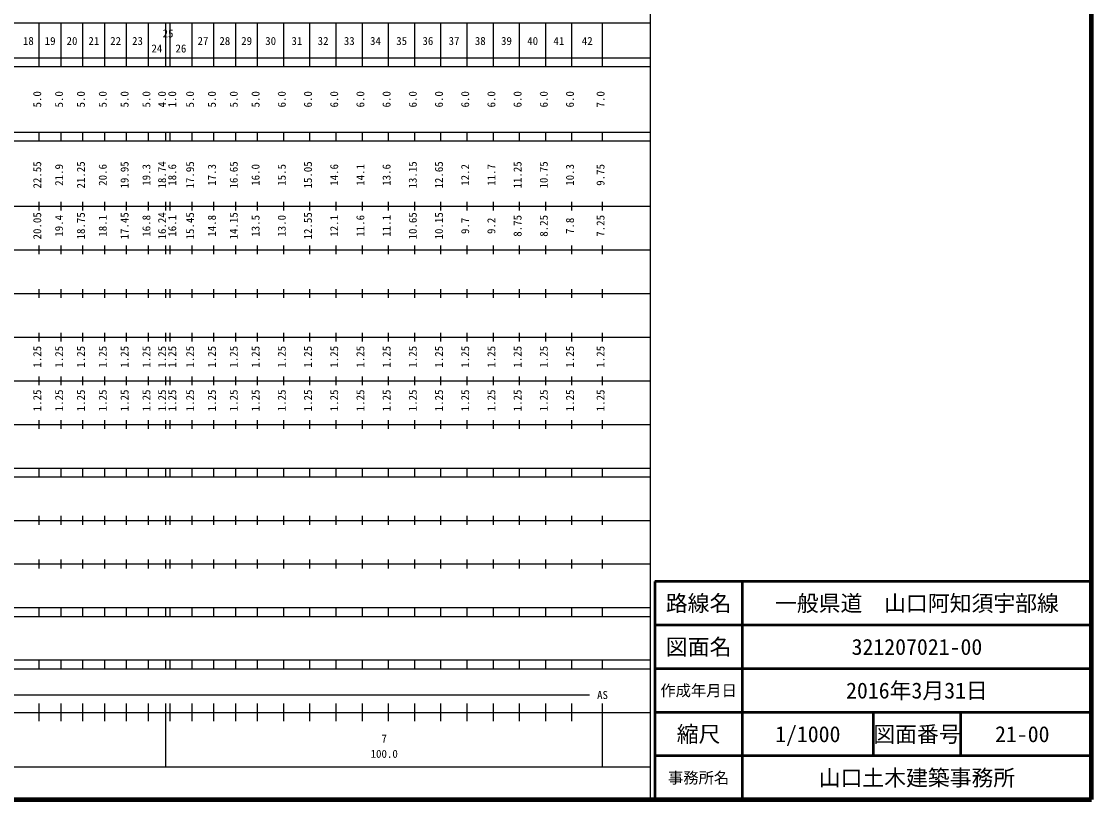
# Model space of a CAD drawing. Units: millimetres on the paper, enlarged 1000 times. Extents: x 40000 to 680000, y 20000 to 380000.
# Drawn here: x 434918 to 680000, y 20000 to 198357 of the extents above; entities that cross this region are included whole.
import ezdxf
from ezdxf.enums import TextEntityAlignment as Align

# ---------------------------------------------------------------- set-up
doc = ezdxf.new("R2010")
doc.units = ezdxf.units.MM
doc.header["$LTSCALE"] = 1000
for name, color, linetype, lineweight in [('M-TTL', 2, 'Continuous', 140), ('M-TTL-BAND', 7, 'Continuous', 25), ('M-TTL-FRAM', 2, 'Continuous', 50), ('M-TTL-LINE', 7, 'Continuous', 50)]:
    doc.layers.add(name, color=color, linetype=linetype, lineweight=lineweight)
doc.layers.add('M-TTL-TXT', color=7, linetype='Continuous')
doc.styles.add('ＭＳ ゴシック', font='')
doc.styles.get('ＭＳ ゴシック').set_extended_font_data('MS Gothic')

msp = doc.modelspace()

# ---------------------------------------------------------------- linework, layer by layer
at = {"layer": 'M-TTL'}
for p, q in [((680000, 20000), (680000, 380000)), ((40000, 20000), (680000, 20000))]:
    msp.add_line(p, q, dxfattribs=at)
at = {"layer": 'M-TTL-BAND'}
for p, q in [((579000, 20000), (579000, 370000)), ((68000, 198000), (579000, 198000)), ((439000, 188000), (439000, 198000)), ((444000, 188000), (444000, 198000)), ((449000, 188000), (449000, 198000)), ((454000, 188000), (454000, 198000)), ((459000, 188000), (459000, 198000)), ((464000, 188000), (464000, 198000)), ((468000, 188000), (468000, 198000)), ((469000, 188000), (469000, 198000)), ((474000, 188000), (474000, 198000)), ((479000, 188000), (479000, 198000)), ((484000, 188000), (484000, 198000)), ((489000, 188000), (489000, 198000)), ((495000, 188000), (495000, 198000)), ((501000, 188000), (501000, 198000)), ((507000, 188000), (507000, 198000)), ((513000, 188000), (513000, 198000)), ((519000, 188000), (519000, 198000)), ((525000, 188000), (525000, 198000)), ((531000, 188000), (531000, 198000)), ((537000, 188000), (537000, 198000)), ((543000, 188000), (543000, 198000)), ((549000, 188000), (549000, 198000)), ((555000, 188000), (555000, 198000)), ((561000, 188000), (561000, 198000)), ((568000, 188000), (568000, 198000)), ((40000, 190000), (579000, 190000)), ((40000, 188000), (579000, 188000)), ((40000, 173000), (579000, 173000)), ((439000, 171000), (439000, 173000)), ((444000, 171000), (444000, 173000)), ((449000, 171000), (449000, 173000)), ((454000, 171000), (454000, 173000)), ((459000, 171000), (459000, 173000)), ((464000, 171000), (464000, 173000)), ((468000, 171000), (468000, 173000)), ((469000, 171000), (469000, 173000)), ((474000, 171000), (474000, 173000)), ((479000, 171000), (479000, 173000)), ((484000, 171000), (484000, 173000)), ((489000, 171000), (489000, 173000)), ((495000, 171000), (495000, 173000)), ((501000, 171000), (501000, 173000)), ((507000, 171000), (507000, 173000)), ((513000, 171000), (513000, 173000)), ((519000, 171000), (519000, 173000)), ((525000, 171000), (525000, 173000)), ((531000, 171000), (531000, 173000)), ((537000, 171000), (537000, 173000)), ((543000, 171000), (543000, 173000)), ((549000, 171000), (549000, 173000)), ((555000, 171000), (555000, 173000)), ((561000, 171000), (561000, 173000)), ((568000, 171000), (568000, 173000)), ((40000, 171000), (579000, 171000)), ((439000, 155000), (439000, 157000)), ((444000, 155000), (444000, 157000)), ((449000, 155000), (449000, 157000)), ((454000, 155000), (454000, 157000)), ((459000, 155000), (459000, 157000)), ((464000, 155000), (464000, 157000)), ((468000, 155000), (468000, 157000)), ((469000, 155000), (469000, 157000)), ((474000, 155000), (474000, 157000)), ((479000, 155000), (479000, 157000)), ((484000, 155000), (484000, 157000)), ((489000, 155000), (489000, 157000)), ((495000, 155000), (495000, 157000)), ((501000, 155000), (501000, 157000)), ((507000, 155000), (507000, 157000)), ((513000, 155000), (513000, 157000)), ((519000, 155000), (519000, 157000)), ((525000, 155000), (525000, 157000)), ((531000, 155000), (531000, 157000)), ((537000, 155000), (537000, 157000)), ((543000, 155000), (543000, 157000)), ((549000, 155000), (549000, 157000)), ((555000, 155000), (555000, 157000)), ((561000, 155000), (561000, 157000)), ((568000, 155000), (568000, 157000)), ((40000, 156000), (579000, 156000)), ((46000, 146000), (579000, 146000)), ((439000, 145000), (439000, 147000)), ((444000, 145000), (444000, 147000)), ((449000, 145000), (449000, 147000)), ((454000, 145000), (454000, 147000)), ((459000, 145000), (459000, 147000)), ((464000, 145000), (464000, 147000)), ((468000, 145000), (468000, 147000)), ((469000, 145000), (469000, 147000)), ((474000, 145000), (474000, 147000)), ((479000, 145000), (479000, 147000)), ((484000, 145000), (484000, 147000)), ((489000, 145000), (489000, 147000)), ((495000, 145000), (495000, 147000)), ((501000, 145000), (501000, 147000)), ((507000, 145000), (507000, 147000)), ((513000, 145000), (513000, 147000)), ((519000, 145000), (519000, 147000)), ((525000, 145000), (525000, 147000)), ((531000, 145000), (531000, 147000)), ((537000, 145000), (537000, 147000)), ((543000, 145000), (543000, 147000)), ((549000, 145000), (549000, 147000)), ((555000, 145000), (555000, 147000)), ((561000, 145000), (561000, 147000)), ((568000, 145000), (568000, 147000)), ((52000, 136000), (579000, 136000)), ((439000, 135000), (439000, 137000)), ((444000, 135000), (444000, 137000)), ((449000, 135000), (449000, 137000)), ((454000, 135000), (454000, 137000)), ((459000, 135000), (459000, 137000)), ((464000, 135000), (464000, 137000)), ((468000, 135000), (468000, 137000)), ((469000, 135000), (469000, 137000)), ((474000, 135000), (474000, 137000)), ((479000, 135000), (479000, 137000)), ((484000, 135000), (484000, 137000)), ((489000, 135000), (489000, 137000)), ((495000, 135000), (495000, 137000)), ((501000, 135000), (501000, 137000)), ((507000, 135000), (507000, 137000)), ((513000, 135000), (513000, 137000)), ((519000, 135000), (519000, 137000)), ((525000, 135000), (525000, 137000)), ((531000, 135000), (531000, 137000)), ((537000, 135000), (537000, 137000)), ((543000, 135000), (543000, 137000)), ((549000, 135000), (549000, 137000)), ((555000, 135000), (555000, 137000)), ((561000, 135000), (561000, 137000)), ((568000, 135000), (568000, 137000)), ((46000, 126000), (579000, 126000)), ((439000, 125000), (439000, 127000)), ((444000, 125000), (444000, 127000)), ((449000, 125000), (449000, 127000)), ((454000, 125000), (454000, 127000)), ((459000, 125000), (459000, 127000)), ((464000, 125000), (464000, 127000)), ((468000, 125000), (468000, 127000)), ((469000, 125000), (469000, 127000)), ((474000, 125000), (474000, 127000)), ((479000, 125000), (479000, 127000)), ((484000, 125000), (484000, 127000)), ((489000, 125000), (489000, 127000)), ((495000, 125000), (495000, 127000)), ((501000, 125000), (501000, 127000)), ((507000, 125000), (507000, 127000)), ((513000, 125000), (513000, 127000)), ((519000, 125000), (519000, 127000)), ((525000, 125000), (525000, 127000)), ((531000, 125000), (531000, 127000)), ((537000, 125000), (537000, 127000)), ((543000, 125000), (543000, 127000)), ((549000, 125000), (549000, 127000)), ((555000, 125000), (555000, 127000)), ((561000, 125000), (561000, 127000)), ((568000, 125000), (568000, 127000)), ((52000, 116000), (579000, 116000)), ((439000, 115000), (439000, 117000)), ((444000, 115000), (444000, 117000)), ((449000, 115000), (449000, 117000)), ((454000, 115000), (454000, 117000)), ((459000, 115000), (459000, 117000)), ((464000, 115000), (464000, 117000)), ((468000, 115000), (468000, 117000)), ((469000, 115000), (469000, 117000)), ((474000, 115000), (474000, 117000)), ((479000, 115000), (479000, 117000)), ((484000, 115000), (484000, 117000)), ((489000, 115000), (489000, 117000)), ((495000, 115000), (495000, 117000)), ((501000, 115000), (501000, 117000)), ((507000, 115000), (507000, 117000)), ((513000, 115000), (513000, 117000)), ((519000, 115000), (519000, 117000)), ((525000, 115000), (525000, 117000)), ((531000, 115000), (531000, 117000)), ((537000, 115000), (537000, 117000)), ((543000, 115000), (543000, 117000)), ((549000, 115000), (549000, 117000)), ((555000, 115000), (555000, 117000)), ((561000, 115000), (561000, 117000)), ((568000, 115000), (568000, 117000)), ((46000, 106000), (579000, 106000)), ((439000, 105000), (439000, 107000)), ((444000, 105000), (444000, 107000)), ((449000, 105000), (449000, 107000)), ((454000, 105000), (454000, 107000)), ((459000, 105000), (459000, 107000)), ((464000, 105000), (464000, 107000)), ((468000, 105000), (468000, 107000)), ((469000, 105000), (469000, 107000)), ((474000, 105000), (474000, 107000)), ((479000, 105000), (479000, 107000)), ((484000, 105000), (484000, 107000)), ((489000, 105000), (489000, 107000)), ((495000, 105000), (495000, 107000)), ((501000, 105000), (501000, 107000)), ((507000, 105000), (507000, 107000)), ((513000, 105000), (513000, 107000)), ((519000, 105000), (519000, 107000)), ((525000, 105000), (525000, 107000)), ((531000, 105000), (531000, 107000)), ((537000, 105000), (537000, 107000)), ((543000, 105000), (543000, 107000)), ((549000, 105000), (549000, 107000)), ((555000, 105000), (555000, 107000)), ((561000, 105000), (561000, 107000)), ((568000, 105000), (568000, 107000)), ((40000, 96000), (579000, 96000)), ((439000, 94000), (439000, 96000)), ((444000, 94000), (444000, 96000)), ((449000, 94000), (449000, 96000)), ((454000, 94000), (454000, 96000)), ((459000, 94000), (459000, 96000)), ((464000, 94000), (464000, 96000)), ((468000, 94000), (468000, 96000)), ((469000, 94000), (469000, 96000)), ((474000, 94000), (474000, 96000)), ((479000, 94000), (479000, 96000)), ((484000, 94000), (484000, 96000)), ((489000, 94000), (489000, 96000)), ((495000, 94000), (495000, 96000)), ((501000, 94000), (501000, 96000)), ((507000, 94000), (507000, 96000)), ((513000, 94000), (513000, 96000)), ((519000, 94000), (519000, 96000)), ((525000, 94000), (525000, 96000)), ((531000, 94000), (531000, 96000)), ((537000, 94000), (537000, 96000)), ((543000, 94000), (543000, 96000)), ((549000, 94000), (549000, 96000)), ((555000, 94000), (555000, 96000)), ((561000, 94000), (561000, 96000)), ((568000, 94000), (568000, 96000)), ((40000, 94000), (579000, 94000)), ((49000, 84000), (579000, 84000)), ((439000, 83000), (439000, 85000)), ((444000, 83000), (444000, 85000)), ((449000, 83000), (449000, 85000)), ((454000, 83000), (454000, 85000)), ((459000, 83000), (459000, 85000)), ((464000, 83000), (464000, 85000)), ((468000, 83000), (468000, 85000)), ((469000, 83000), (469000, 85000)), ((474000, 83000), (474000, 85000)), ((479000, 83000), (479000, 85000)), ((484000, 83000), (484000, 85000)), ((489000, 83000), (489000, 85000)), ((495000, 83000), (495000, 85000)), ((501000, 83000), (501000, 85000)), ((507000, 83000), (507000, 85000)), ((513000, 83000), (513000, 85000)), ((519000, 83000), (519000, 85000)), ((525000, 83000), (525000, 85000)), ((531000, 83000), (531000, 85000)), ((537000, 83000), (537000, 85000)), ((543000, 83000), (543000, 85000)), ((549000, 83000), (549000, 85000)), ((555000, 83000), (555000, 85000)), ((561000, 83000), (561000, 85000)), ((568000, 83000), (568000, 85000)), ((40000, 74000), (579000, 74000)), ((439000, 73000), (439000, 75000)), ((444000, 73000), (444000, 75000)), ((449000, 73000), (449000, 75000)), ((454000, 73000), (454000, 75000)), ((459000, 73000), (459000, 75000)), ((464000, 73000), (464000, 75000)), ((468000, 73000), (468000, 75000)), ((469000, 73000), (469000, 75000)), ((474000, 73000), (474000, 75000)), ((479000, 73000), (479000, 75000)), ((484000, 73000), (484000, 75000)), ((489000, 73000), (489000, 75000)), ((495000, 73000), (495000, 75000)), ((501000, 73000), (501000, 75000)), ((507000, 73000), (507000, 75000)), ((513000, 73000), (513000, 75000)), ((519000, 73000), (519000, 75000)), ((525000, 73000), (525000, 75000)), ((531000, 73000), (531000, 75000)), ((537000, 73000), (537000, 75000)), ((543000, 73000), (543000, 75000)), ((549000, 73000), (549000, 75000)), ((555000, 73000), (555000, 75000)), ((561000, 73000), (561000, 75000)), ((568000, 73000), (568000, 75000)), ((40000, 64000), (579000, 64000)), ((439000, 62000), (439000, 64000)), ((444000, 62000), (444000, 64000)), ((449000, 62000), (449000, 64000)), ((454000, 62000), (454000, 64000)), ((459000, 62000), (459000, 64000)), ((464000, 62000), (464000, 64000)), ((468000, 62000), (468000, 64000)), ((469000, 62000), (469000, 64000)), ((474000, 62000), (474000, 64000)), ((479000, 62000), (479000, 64000)), ((484000, 62000), (484000, 64000)), ((489000, 62000), (489000, 64000)), ((495000, 62000), (495000, 64000)), ((501000, 62000), (501000, 64000)), ((507000, 62000), (507000, 64000)), ((513000, 62000), (513000, 64000)), ((519000, 62000), (519000, 64000)), ((525000, 62000), (525000, 64000)), ((531000, 62000), (531000, 64000)), ((537000, 62000), (537000, 64000)), ((543000, 62000), (543000, 64000)), ((549000, 62000), (549000, 64000)), ((555000, 62000), (555000, 64000)), ((561000, 62000), (561000, 64000)), ((568000, 62000), (568000, 64000)), ((40000, 62000), (579000, 62000)), ((40000, 52000), (579000, 52000)), ((439000, 50000), (439000, 52000)), ((444000, 50000), (444000, 52000)), ((449000, 50000), (449000, 52000)), ((454000, 50000), (454000, 52000)), ((459000, 50000), (459000, 52000)), ((464000, 50000), (464000, 52000)), ((468000, 50000), (468000, 52000)), ((469000, 50000), (469000, 52000)), ((474000, 50000), (474000, 52000)), ((479000, 50000), (479000, 52000)), ((484000, 50000), (484000, 52000)), ((489000, 50000), (489000, 52000)), ((495000, 50000), (495000, 52000)), ((501000, 50000), (501000, 52000)), ((507000, 50000), (507000, 52000)), ((513000, 50000), (513000, 52000)), ((519000, 50000), (519000, 52000)), ((525000, 50000), (525000, 52000)), ((531000, 50000), (531000, 52000)), ((537000, 50000), (537000, 52000)), ((543000, 50000), (543000, 52000)), ((549000, 50000), (549000, 52000)), ((555000, 50000), (555000, 52000)), ((561000, 50000), (561000, 52000)), ((568000, 50000), (568000, 52000)), ((40000, 50000), (579000, 50000)), ((71000, 44000), (565000, 44000)), ((439000, 38000), (439000, 42000)), ((444000, 38000), (444000, 42000)), ((449000, 38000), (449000, 42000)), ((454000, 38000), (454000, 42000)), ((459000, 38000), (459000, 42000)), ((464000, 38000), (464000, 42000)), ((468000, 27500), (468000, 42000)), ((469000, 38000), (469000, 42000)), ((474000, 38000), (474000, 42000)), ((479000, 38000), (479000, 42000)), ((484000, 38000), (484000, 42000)), ((489000, 38000), (489000, 42000)), ((495000, 38000), (495000, 42000)), ((501000, 38000), (501000, 42000)), ((507000, 38000), (507000, 42000)), ((513000, 38000), (513000, 42000)), ((519000, 38000), (519000, 42000)), ((525000, 38000), (525000, 42000)), ((531000, 38000), (531000, 42000)), ((537000, 38000), (537000, 42000)), ((543000, 38000), (543000, 42000)), ((549000, 38000), (549000, 42000)), ((555000, 38000), (555000, 42000)), ((561000, 38000), (561000, 42000)), ((568000, 27500), (568000, 42000)), ((40000, 40000), (579000, 40000)), ((68000, 27500), (579000, 27500))]:
    msp.add_line(p, q, dxfattribs=at)
at = {"layer": 'M-TTL-FRAM'}
for p, q in [((680000, 70000), (580000, 70000)), ((580000, 70000), (580000, 20000))]:
    msp.add_line(p, q, dxfattribs=at)
at = {"layer": 'M-TTL-LINE'}
for p, q in [((600000, 70000), (600000, 20000)), ((680000, 60000), (580000, 60000)), ((680000, 50000), (580000, 50000)), ((680000, 40000), (580000, 40000)), ((630000, 40000), (630000, 30000)), ((650000, 40000), (650000, 30000)), ((680000, 30000), (580000, 30000))]:
    msp.add_line(p, q, dxfattribs=at)

# ---------------------------------------------------------------- texts
at = {"layer": 'M-TTL-BAND', "style": 'ＭＳ ゴシック'}
for s, p in [('25', (468500, 194125)), ('18', (436500, 192405)), ('19', (441500, 192405)), ('20', (446500, 192405)), ('21', (451500, 192405)), ('22', (456500, 192405)), ('23', (461500, 192405)), ('27', (476500, 192405)), ('28', (481500, 192405)), ('29', (486500, 192405)), ('30', (492000, 192405)), ('31', (498000, 192405)), ('32', (504000, 192405)), ('33', (510000, 192405)), ('34', (516000, 192405)), ('35', (522000, 192405)), ('36', (528000, 192405)), ('37', (534000, 192405)), ('38', (540000, 192405)), ('39', (546000, 192405)), ('40', (552000, 192405)), ('41', (558000, 192405)), ('42', (564500, 192405)), ('24', (465946, 190688)), ('26', (471446, 190688)), ('AS', (568000, 42500)), ('7', (518000, 32523)), ('100.0', (518000, 29033))]:
    msp.add_text(s, height=1833, dxfattribs=at).set_placement(p, align=Align.BOTTOM_CENTER)
for s, p in [('5.0', (440000, 180500)), ('5.0', (445000, 180500)), ('5.0', (450000, 180500)), ('5.0', (455000, 180500)), ('5.0', (460000, 180500)), ('5.0', (465000, 180500)), ('4.0', (468587, 180500)), ('1.0', (470913, 180500)), ('5.0', (475000, 180500)), ('5.0', (480000, 180500)), ('5.0', (485000, 180500)), ('5.0', (490000, 180500)), ('6.0', (496000, 180500)), ('6.0', (502000, 180500)), ('6.0', (508000, 180500)), ('6.0', (514000, 180500)), ('6.0', (520000, 180500)), ('6.0', (526000, 180500)), ('6.0', (532000, 180500)), ('6.0', (538000, 180500)), ('6.0', (544000, 180500)), ('6.0', (550000, 180500)), ('6.0', (556000, 180500)), ('6.0', (562000, 180500)), ('7.0', (569000, 180500)), ('22.55', (440000, 163174)), ('21.9', (445000, 163174)), ('21.25', (450000, 163174)), ('20.6', (455000, 163174)), ('19.95', (460000, 163174)), ('19.3', (465000, 163174)), ('18.74', (468587, 163174)), ('18.6', (470913, 163174)), ('17.95', (475000, 163174)), ('17.3', (480000, 163174)), ('16.65', (485000, 163174)), ('16.0', (490000, 163174)), ('15.5', (496000, 163174)), ('15.05', (502000, 163174)), ('14.6', (508000, 163174)), ('14.1', (514000, 163174)), ('13.6', (520000, 163174)), ('13.15', (526000, 163174)), ('12.65', (532000, 163174)), ('12.2', (538000, 163174)), ('11.7', (544000, 163174)), ('11.25', (550000, 163174)), ('10.75', (556000, 163174)), ('10.3', (562000, 163174)), ('9.75', (569000, 163174)), ('20.05', (440000, 151500)), ('18.75', (450000, 151500)), ('17.45', (460000, 151500)), ('16.24', (468587, 151500)), ('15.45', (475000, 151500)), ('14.15', (485000, 151500)), ('12.55', (502000, 151500)), ('10.65', (526000, 151500)), ('10.15', (532000, 151500)), ('19.4', (445000, 151500)), ('18.1', (455000, 151500)), ('16.8', (465000, 151500)), ('16.1', (470913, 151500)), ('14.8', (480000, 151500)), ('13.5', (490000, 151500)), ('13.0', (496000, 151500)), ('12.1', (508000, 151500)), ('11.6', (514000, 151500)), ('11.1', (520000, 151500)), ('9.7', (538000, 151500)), ('9.2', (544000, 151500)), ('8.75', (550000, 151500)), ('8.25', (556000, 151500)), ('7.8', (562000, 151500)), ('7.25', (569000, 151500)), ('1.25', (440000, 121500)), ('1.25', (445000, 121500)), ('1.25', (450000, 121500)), ('1.25', (455000, 121500)), ('1.25', (460000, 121500)), ('1.25', (465000, 121500)), ('1.25', (468587, 121500)), ('1.25', (470913, 121500)), ('1.25', (475000, 121500)), ('1.25', (480000, 121500)), ('1.25', (485000, 121500)), ('1.25', (490000, 121500)), ('1.25', (496000, 121500)), ('1.25', (502000, 121500)), ('1.25', (508000, 121500)), ('1.25', (514000, 121500)), ('1.25', (520000, 121500)), ('1.25', (526000, 121500)), ('1.25', (532000, 121500)), ('1.25', (538000, 121500)), ('1.25', (544000, 121500)), ('1.25', (550000, 121500)), ('1.25', (556000, 121500)), ('1.25', (562000, 121500)), ('1.25', (569000, 121500)), ('1.25', (440000, 111500)), ('1.25', (445000, 111500)), ('1.25', (450000, 111500)), ('1.25', (455000, 111500)), ('1.25', (460000, 111500)), ('1.25', (465000, 111500)), ('1.25', (468587, 111500)), ('1.25', (470913, 111500)), ('1.25', (475000, 111500)), ('1.25', (480000, 111500)), ('1.25', (485000, 111500)), ('1.25', (490000, 111500)), ('1.25', (496000, 111500)), ('1.25', (502000, 111500)), ('1.25', (508000, 111500)), ('1.25', (514000, 111500)), ('1.25', (520000, 111500)), ('1.25', (526000, 111500)), ('1.25', (532000, 111500)), ('1.25', (538000, 111500)), ('1.25', (544000, 111500)), ('1.25', (550000, 111500)), ('1.25', (556000, 111500)), ('1.25', (562000, 111500)), ('1.25', (569000, 111500))]:
    msp.add_text(s, height=1833, rotation=90, dxfattribs=at).set_placement(p, align=Align.BOTTOM_CENTER)
at = {"layer": 'M-TTL-TXT', "style": 'ＭＳ ゴシック'}
for s, height, p in [('路線名', 3666, (590000, 65000)), ('路線名', 3666, (590000, 65000)), ('一般県道\u3000山口阿知須宇部線', 3666, (640000, 65000)), ('図面名', 3666, (590000, 55000)), ('図面名', 3666, (590000, 55000)), ('321207021-00', 3666, (640000, 55000)), ('作成年月日', 2566, (590000, 45000)), ('作成年月日', 2566, (590000, 45000)), ('2016年3月31日', 3666, (640000, 45000)), ('縮尺', 3666, (590000, 35000)), ('縮尺', 3666, (590000, 35000)), ('1/1000', 3666, (615000, 35000)), ('図面番号', 3666, (640000, 35000)), ('図面番号', 3666, (640000, 35000)), ('21-00', 3666, (664125, 35000)), ('山口土木建築事務所', 3666, (640000, 25000)), ('事務所名', 2566, (590000, 25000)), ('事務所名', 2566, (590000, 25000))]:
    msp.add_text(s, height=height, dxfattribs=at).set_placement(p, align=Align.MIDDLE_CENTER)

doc.saveas('drawing.dxf')
